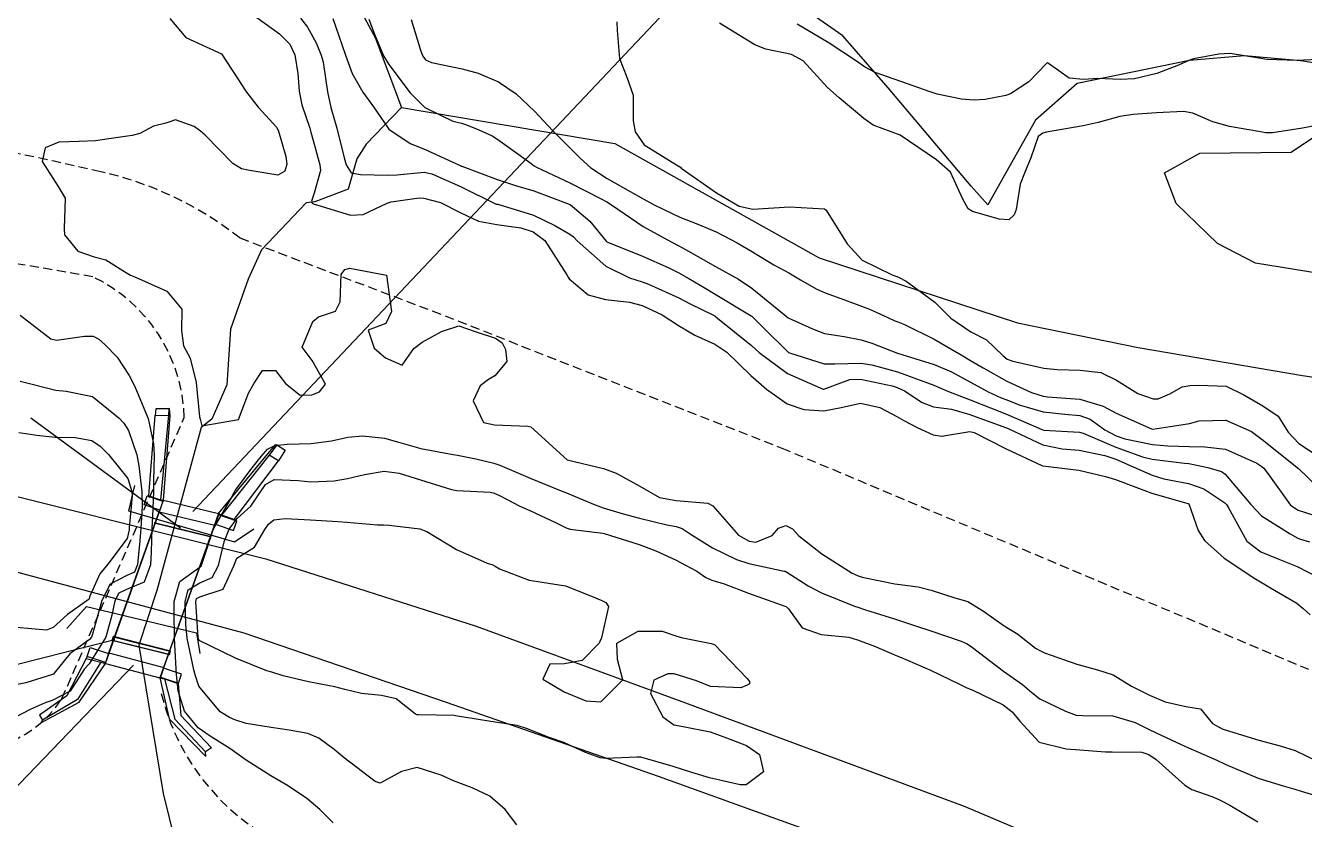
# Model space of a CAD drawing. Header units: metres. Extents: x 292545 to 299085, y 7450245 to 7463078.
# Drawn here: x 294944.2 to 295014.2, y 7462706.4 to 7462749.8 of the extents above; entities that cross this region are included whole.
import ezdxf

# ---------------------------------------------------------------- set-up
doc = ezdxf.new("R2010")
doc.units = ezdxf.units.M
for name, pattern in [('CONTINUO', [0]), ('DASHED', [0.75, 0.5, -0.25]), ('TRACEJADO', [8.7, 8, -0.7])]:
    doc.linetypes.add(name, pattern=pattern)
for name, color, linetype in [('Curvas de Nivel 1m', 11, 'Continuous'), ('Curvas de Nivel 5m', 15, 'Continuous'), ('ENVELOPAMENTO', 45, 'CONTINUO'), ('Hidrografia', 140, 'Continuous'), ('Linha Férrea', 20, 'Continuous'), ('P.I.', 45, 'CONTINUO'), ('Pontes e viadutos', 190, 'Continuous'), ('TEXTO', 45, 'Continuous'), ('TUBO', 45, 'Continuous'), ('Vias Secundárias', 230, 'DASHED')]:
    doc.layers.add(name, color=color, linetype=linetype)

msp = doc.modelspace()

# ---------------------------------------------------------------- linework, layer by layer
at = {"layer": 'Curvas de Nivel 1m', "flags": 128}
for points, elevation in [([(294952.132, 7462750.21), (294952.995, 7462749.171), (294954.117, 7462748.658), (294954.955, 7462748.272), (294956.087, 7462746.548), (294956.265, 7462746.258), (294956.963, 7462745.362), (294957.979, 7462744.241), (294958.061, 7462744.04), (294958.461, 7462742.647), (294958.521, 7462742.233), (294958.422, 7462741.85), (294958.034, 7462741.628), (294956.387, 7462741.907), (294956.039, 7462741.973), (294955.565, 7462742.265), (294954.058, 7462743.818), (294953.811, 7462744.034), (294953.462, 7462744.289), (294952.432, 7462744.67), (294952.065, 7462744.533), (294951.898, 7462744.479), (294951.236, 7462744.318), (294950.478, 7462743.906), (294950.058, 7462743.798), (294948.783, 7462743.616), (294948.054, 7462743.507), (294947.165, 7462743.474), (294946.053, 7462743.434), (294945.302, 7462743.136), (294945.139, 7462742.389), (294946.022, 7462741.013), (294946.4, 7462740.374), (294946.338, 7462738.716), (294946.374, 7462738.374), (294947.089, 7462737.469), (294947.981, 7462737.16), (294948.628, 7462736.999), (294949.707, 7462736.334), (294949.971, 7462736.171), (294950.242, 7462736.054), (294951.958, 7462735.29), (294952.775, 7462734.298), (294952.763, 7462733.13), (294952.867, 7462732.296), (294953.244, 7462731.618), (294953.571, 7462730.285), (294953.739, 7462728.418), (294953.786, 7462728.281), (294953.805, 7462728.214), (294953.869, 7462727.914), (294955.873, 7462728.26), (294956.434, 7462729.708), (294956.736, 7462730.252), (294957.199, 7462730.951), (294957.903, 7462730.939), (294958.443, 7462730.232), (294959.255, 7462729.588), (294959.887, 7462729.622), (294960.31, 7462729.784), (294960.635, 7462730.203), (294959.912, 7462731.5), (294959.365, 7462732.218), (294959.937, 7462733.633), (294960.264, 7462733.882), (294961.184, 7462734.198), (294961.444, 7462734.701), (294961.486, 7462736.195), (294961.688, 7462736.48), (294961.977, 7462736.549), (294963.973, 7462736.17), (294964.253, 7462734.165), (294963.936, 7462733.525), (294962.968, 7462733.145), (294963.306, 7462732.176), (294963.915, 7462731.647), (294964.835, 7462731.23), (294965.473, 7462732.147), (294965.927, 7462732.504), (294966.979, 7462733.083), (294967.936, 7462733.394), (294968.883, 7462733.056), (294969.929, 7462732.718), (294970.297, 7462732.465), (294970.488, 7462732.092), (294970.557, 7462731.446), (294969.901, 7462730.659), (294969.543, 7462730.459), (294969.089, 7462730.108), (294968.705, 7462729.291), (294969.271, 7462728.106), (294969.872, 7462727.963), (294971.703, 7462727.905), (294971.871, 7462727.859), (294973.853, 7462726.05), (294975.846, 7462725.589), (294976.527, 7462725.329), (294977.832, 7462724.62), (294978.908, 7462723.989), (294979.821, 7462723.823), (294981.543, 7462723.677), (294981.819, 7462723.543), (294983.219, 7462721.936), (294983.798, 7462721.607), (294984.169, 7462721.555), (294985.066, 7462721.917), (294985.404, 7462722.317), (294985.808, 7462722.454), (294986.181, 7462722.279), (294986.513, 7462721.899), (294987.788, 7462720.914), (294989.433, 7462719.863), (294989.771, 7462719.709), (294989.987, 7462719.641), (294991.767, 7462719.271), (294993.043, 7462719.098), (294993.764, 7462718.92), (294995.051, 7462718.507), (294995.758, 7462718.296), (294996.615, 7462717.781), (294997.745, 7462716.975), (294998.506, 7462716.524), (294999.47, 7462715.744), (294999.731, 7462715.597), (294999.963, 7462715.504), (295001.72, 7462714.881), (295002.856, 7462714.563), (295003.712, 7462714.295), (295004.707, 7462713.68), (295005.698, 7462713.179), (295006.547, 7462712.809), (295007.692, 7462712.55), (295008.482, 7462712.429), (295009.151, 7462711.628), (295009.679, 7462711.343), (295010.076, 7462711.217), (295011.67, 7462710.721), (295012.85, 7462710.403), (295013.662, 7462710.158), (295014.864, 7462709.562)], 673), ([(294956.883, 7462750.253), (294958.124, 7462749.363), (294958.69, 7462748.803), (294958.963, 7462748.227), (294959.116, 7462747.206), (294959.199, 7462746.223), (294959.344, 7462745.489), (294959.772, 7462744.214), (294959.842, 7462743.995), (294960.053, 7462743.201), (294960.319, 7462742.207), (294960.363, 7462741.882), (294960.019, 7462740.643), (294959.904, 7462740.322), (294959.869, 7462740.212), (294959.907, 7462740.107), (294960.011, 7462740.051), (294960.221, 7462739.998), (294962.006, 7462739.453), (294962.702, 7462739.487), (294964.012, 7462740.101), (294964.227, 7462740.167), (294965.768, 7462740.393), (294966.017, 7462740.384), (294966.934, 7462740.131), (294968.008, 7462739.591), (294969.006, 7462739.108), (294970.001, 7462738.93), (294971.316, 7462738.761), (294971.998, 7462738.537), (294972.626, 7462738.064), (294973.836, 7462736.18), (294973.904, 7462736.051), (294973.962, 7462735.957), (294975.004, 7462735.085), (294975.951, 7462734.836), (294977.269, 7462734.687), (294977.948, 7462734.503), (294979.048, 7462733.989), (294979.937, 7462733.407), (294980.839, 7462732.873), (294981.927, 7462732.393), (294982.592, 7462731.943), (294983.904, 7462730.667), (294984.748, 7462729.921), (294985.885, 7462729.127), (294986.788, 7462728.802), (294987.882, 7462728.74), (294988.836, 7462728.918), (294989.886, 7462729.165), (294990.955, 7462728.916), (294991.879, 7462728.428), (294992.259, 7462728.217), (294992.997, 7462727.823), (294993.867, 7462727.42), (294994.322, 7462727.35), (294995.87, 7462727.613), (294996.102, 7462727.554), (294997.856, 7462726.658), (294999.805, 7462725.74), (294999.843, 7462725.722), (294999.862, 7462725.72), (295001.841, 7462725.489), (295003.288, 7462725.148), (295003.836, 7462724.984), (295004.951, 7462724.56), (295005.828, 7462724.225), (295007.797, 7462723.676), (295007.823, 7462723.673), (295007.839, 7462723.665), (295007.857, 7462723.649), (295008.365, 7462722.198), (295008.706, 7462721.636), (295009.789, 7462720.671), (295011.41, 7462719.604), (295011.771, 7462719.374), (295012.316, 7462719.046), (295013.759, 7462718.205), (295014.108, 7462717.926), (295014.49, 7462717.569)], 672), ([(294959.273, 7462750.223), (294959.645, 7462749.735), (294960.12, 7462748.881), (294960.398, 7462748.207), (294960.504, 7462747.809), (294960.741, 7462746.203), (294960.938, 7462745.338), (294961.255, 7462744.198), (294961.651, 7462742.59), (294961.761, 7462742.193), (294962.036, 7462741.758), (294962.545, 7462741.675), (294964.035, 7462741.628), (294964.552, 7462741.645), (294966.038, 7462741.801), (294966.457, 7462741.716), (294968.026, 7462741.006), (294969.899, 7462740.092), (294969.976, 7462740.054), (294970.012, 7462740.047), (294970.063, 7462740.039), (294972.007, 7462739.449), (294973.185, 7462738.875), (294973.997, 7462738.412), (294974.203, 7462738.255), (294974.407, 7462738.044), (294975.972, 7462736.655), (294977.268, 7462736.007), (294977.961, 7462735.79), (294978.293, 7462735.663), (294979.952, 7462734.916), (294980.581, 7462734.602), (294981.885, 7462733.951), (294981.922, 7462733.929), (294981.943, 7462733.919), (294982.081, 7462733.809), (294983.927, 7462732.308), (294984.361, 7462731.926), (294985.906, 7462730.786), (294987.859, 7462729.915), (294987.894, 7462729.922), (294989.311, 7462730.456), (294989.902, 7462730.479), (294991.63, 7462730.101), (294991.896, 7462730.02), (294992.301, 7462729.826), (294993.259, 7462729.192), (294993.884, 7462728.96), (294994.862, 7462728.821), (294995.88, 7462728.534), (294996.429, 7462728.333), (294997.873, 7462727.815), (294997.998, 7462727.759), (294999.86, 7462726.886), (295000.926, 7462726.66), (295001.856, 7462726.577), (295003.264, 7462726.286), (295003.849, 7462726.084), (295004.797, 7462725.68), (295005.838, 7462725.218), (295006.479, 7462725.021), (295007.834, 7462724.766), (295008.665, 7462724.472), (295009.824, 7462723.7), (295009.9, 7462723.619), (295010.01, 7462723.43), (295011.019, 7462721.608), (295011.794, 7462721.013), (295012.766, 7462720.612), (295013.782, 7462720.212), (295015.047, 7462719.561)], 671), ([(294963.004, 7462750.177), (294963.311, 7462749.359), (294963.801, 7462748.165), (294964.106, 7462747.684), (294965.263, 7462746.148), (294966.075, 7462745.336), (294967.603, 7462744.589), (294968.066, 7462744.472), (294968.34, 7462744.39), (294969.029, 7462744.106), (294969.744, 7462743.779), (294970.058, 7462743.587), (294971.745, 7462742.374), (294972.044, 7462742.149), (294972.185, 7462742.069), (294974.03, 7462741.198), (294975.683, 7462740.36), (294976.015, 7462740.181), (294976.269, 7462740.017), (294978.001, 7462738.83), (294979.539, 7462737.985), (294979.989, 7462737.748), (294980.482, 7462737.476), (294981.973, 7462736.642), (294983.229, 7462735.937), (294983.958, 7462735.45), (294985.823, 7462733.911), (294985.942, 7462733.831), (294987.266, 7462733.22), (294987.934, 7462732.969), (294989.002, 7462732.799), (294989.931, 7462732.625), (294990.511, 7462732.434), (294991.924, 7462731.899), (294992.147, 7462731.828), (294993.915, 7462731.275), (294994.828, 7462730.882), (294995.901, 7462730.305), (294996.881, 7462729.775), (294997.581, 7462729.456), (294997.889, 7462729.331), (294998.58, 7462729.059), (294999.882, 7462728.688), (295001.061, 7462728.548), (295001.881, 7462728.482), (295002.446, 7462728.279), (295003.258, 7462727.699), (295003.868, 7462727.364), (295004.347, 7462727.204), (295005.861, 7462726.903), (295006.694, 7462726.828), (295007.86, 7462726.792), (295008.727, 7462726.77), (295009.858, 7462726.649), (295011.568, 7462725.882), (295011.844, 7462725.698), (295011.952, 7462725.599), (295012.255, 7462725.18), (295013.403, 7462723.584), (295013.82, 7462723.305), (295015.142, 7462722.886)], 669), ([(294965.33, 7462750.148), (294965.842, 7462748.416), (294965.955, 7462748.142), (294966.11, 7462747.947), (294966.44, 7462747.805), (294968.103, 7462747.448), (294968.995, 7462747.211), (294970.093, 7462746.741), (294971.061, 7462746.08), (294972.074, 7462745.141), (294973.078, 7462744.06), (294974.053, 7462743.078), (294974.568, 7462742.562), (294975.147, 7462742.033), (294976.034, 7462741.451), (294977.29, 7462740.741), (294978.018, 7462740.333), (294978.642, 7462739.994), (294980.006, 7462739.334), (294980.991, 7462738.954), (294981.999, 7462738.534), (294983.152, 7462737.938), (294983.986, 7462737.442), (294985.163, 7462736.73), (294985.969, 7462736.284), (294986.61, 7462735.9), (294987.478, 7462735.408), (294987.956, 7462735.198), (294989.012, 7462734.81), (294989.949, 7462734.458), (294990.387, 7462734.293), (294991.395, 7462733.838), (294991.78, 7462733.671), (294991.941, 7462733.608), (294992.306, 7462733.46), (294993.931, 7462732.66), (294995.396, 7462731.795), (294995.918, 7462731.485), (294996.608, 7462731.084), (294997.902, 7462730.365), (294999.246, 7462729.746), (294999.891, 7462729.537), (295000.126, 7462729.502), (295001.889, 7462729.368), (295003.17, 7462728.985), (295003.882, 7462728.608), (295005.799, 7462727.746), (295005.874, 7462727.734), (295007.545, 7462727.985), (295007.877, 7462728.05), (295008.42, 7462728.184), (295009.879, 7462728.22), (295011.27, 7462727.606), (295011.866, 7462727.169), (295013.843, 7462725.58), (295014.874, 7462724.605)], 668), ([(294976.563, 7462750.016), (294976.591, 7462749.553), (294976.716, 7462748.014), (294977.114, 7462746.994), (294977.456, 7462746.006), (294977.463, 7462744.612), (294977.566, 7462744.005), (294978.056, 7462743.3), (294979.83, 7462742.198), (294980.044, 7462742.076), (294980.087, 7462742.023), (294980.136, 7462741.979), (294982.024, 7462740.668), (294983.259, 7462739.938), (294984.011, 7462739.773), (294986.013, 7462739.9), (294987.917, 7462739.787), (294988.011, 7462739.722), (294989.168, 7462737.868), (294989.98, 7462736.99), (294991.621, 7462736.183), (294991.966, 7462736.049), (294992.388, 7462735.826), (294993.952, 7462734.686), (294994.827, 7462733.801), (294995.936, 7462733.057), (294996.779, 7462732.625), (294997.671, 7462731.764), (294997.92, 7462731.574), (294998.228, 7462731.447), (294999.913, 7462731.081), (295000.643, 7462731.002), (295001.912, 7462730.97), (295003.03, 7462730.829), (295003.9, 7462730.412), (295005.065, 7462729.678), (295005.89, 7462729.386), (295006.167, 7462729.39), (295006.819, 7462729.661), (295007.492, 7462730.059), (295007.898, 7462730.127), (295008.405, 7462730.15), (295009.898, 7462730.083), (295010.855, 7462729.61), (295011.887, 7462729.006), (295012.732, 7462728.438), (295013.281, 7462727.579), (295013.863, 7462726.943), (295015.559, 7462725.842)], 667), ([(295015.214, 7462744.416), (295014.069, 7462744.213), (295012.419, 7462743.947), (295012.066, 7462743.952), (295011.653, 7462744.018), (295010.07, 7462744.299), (295009.154, 7462744.547), (295008.077, 7462745.024), (295007.555, 7462745.125), (295006.077, 7462745.049), (295004.806, 7462744.952), (295004.074, 7462744.837), (295002.883, 7462744.519), (295002.069, 7462744.331), (295000.377, 7462744.046), (295000.065, 7462743.995), (294999.871, 7462743.936), (294999.605, 7462743.745), (294999.218, 7462742.575), (294998.866, 7462741.752), (294998.634, 7462741.146), (294998.413, 7462739.756), (294998.302, 7462739.465), (294998.007, 7462739.196), (294997.474, 7462739.234), (294996.012, 7462739.654), (294995.781, 7462739.792), (294995.489, 7462740.324), (294994.811, 7462741.802), (294994.043, 7462742.482), (294992.063, 7462743.83), (294990.583, 7462744.368), (294990.072, 7462744.739), (294988.734, 7462745.873), (294988.091, 7462746.439), (294986.755, 7462747.894), (294986.116, 7462748.233), (294984.726, 7462748.528), (294984.121, 7462748.763), (294982.179, 7462749.95)], 667), ([(295016.103, 7462747.55), (295014.107, 7462747.873), (295013.777, 7462747.906), (295012.108, 7462747.969), (295011.68, 7462748.034), (295010.113, 7462748.288), (295009.488, 7462748.25), (295008.108, 7462747.996), (295007.842, 7462747.909), (295007.289, 7462747.652), (295006.098, 7462747.194), (295004.878, 7462746.899), (295004.095, 7462746.869), (295002.879, 7462746.918), (295002.094, 7462746.865), (295001.314, 7462746.941), (295000.181, 7462747.739), (295000.147, 7462747.773), (295000.113, 7462747.786), (295000.09, 7462747.764), (295000.074, 7462747.74), (294999.107, 7462746.741), (294998.088, 7462746.08), (294997.849, 7462746.001), (294996.706, 7462745.781), (294996.082, 7462745.733), (294995.414, 7462745.797), (294994.087, 7462746.075), (294993.71, 7462746.192), (294992.097, 7462746.757), (294990.701, 7462747.254), (294990.109, 7462747.569), (294989.672, 7462747.864), (294988.123, 7462748.901), (294986.438, 7462749.897)], 668), ([(294943.939, 7462733.971), (294945.625, 7462732.684), (294945.925, 7462732.596), (294947.467, 7462732.826), (294947.928, 7462732.827), (294948.236, 7462732.666), (294948.597, 7462732.35), (294949.246, 7462731.67), (294949.906, 7462730.676), (294950.075, 7462730.328), (294950.248, 7462729.977), (294950.941, 7462728.319), (294951.239, 7462726.937), (294951.273, 7462726.316), (294951.232, 7462724.916), (294951.223, 7462724.316), (294951.178, 7462722.948), (294951.143, 7462722.317), (294951.103, 7462721.003), (294951.072, 7462720.317), (294950.728, 7462719.361), (294949.762, 7462718.953), (294949.34, 7462718.755), (294949.123, 7462718.339), (294948.96, 7462717.556), (294948.626, 7462716.347), (294947.718, 7462714.885), (294947.464, 7462714.614), (294947.294, 7462714.364), (294946.674, 7462713.394), (294945.69, 7462712.884), (294945.31, 7462712.762), (294944.491, 7462712.392), (294943.679, 7462711.967)], 674), ([(294943.864, 7462727.544), (294944.846, 7462727.407), (294945.862, 7462727.305), (294946.948, 7462727.284), (294947.86, 7462727.116), (294948.307, 7462726.803), (294948.771, 7462726.346), (294949.834, 7462725.038), (294950.046, 7462724.328), (294950.059, 7462724.089), (294949.909, 7462722.329), (294949.899, 7462722.232), (294949.797, 7462721.75), (294948.743, 7462720.346), (294948.305, 7462719.822), (294947.757, 7462718.604), (294947.695, 7462718.42), (294947.61, 7462718.361), (294946.527, 7462717.59), (294945.738, 7462716.89), (294945.382, 7462716.738), (294943.738, 7462716.885)], 676), ([(294961.055, 7462706.198), (294960.334, 7462706.923), (294959.626, 7462707.521), (294958.564, 7462708.231), (294957.641, 7462708.76), (294956.292, 7462709.615), (294955.66, 7462710.076), (294955.407, 7462710.264), (294954.323, 7462710.934), (294953.674, 7462711.382), (294952.932, 7462712.298), (294952.587, 7462713.414), (294952.493, 7462714.302), (294952.418, 7462715.611), (294952.378, 7462716.304), (294952.36, 7462717.691), (294952.367, 7462718.304), (294952.667, 7462719.404), (294953.782, 7462720.206), (294953.837, 7462720.234), (294953.864, 7462720.289), (294953.889, 7462720.394), (294954.514, 7462722.279), (294955.434, 7462723.881), (294955.647, 7462724.263), (294955.706, 7462724.381), (294955.827, 7462724.546), (294956.561, 7462725.534), (294957.12, 7462726.247), (294957.458, 7462726.643), (294957.859, 7462726.842), (294958.539, 7462726.909), (294959.86, 7462726.947), (294960.957, 7462727.104), (294961.864, 7462727.296), (294962.676, 7462727.371), (294963.864, 7462727.234), (294964.703, 7462726.999), (294965.858, 7462726.668), (294967.628, 7462726.349), (294967.855, 7462726.317), (294968.855, 7462726.11), (294969.85, 7462725.883), (294970.174, 7462725.77), (294971.838, 7462725.048), (294973.518, 7462724.363), (294973.826, 7462724.247), (294974.295, 7462724.043), (294975.377, 7462723.585), (294975.817, 7462723.437), (294976.907, 7462723.107), (294977.812, 7462722.87), (294979.302, 7462722.491), (294979.807, 7462722.4), (294980.138, 7462722.307), (294980.629, 7462721.968), (294981.792, 7462721.232), (294983.117, 7462720.602), (294983.78, 7462720.376), (294985.716, 7462719.969), (294985.774, 7462719.958), (294985.861, 7462719.909), (294987.028, 7462719.154), (294987.762, 7462718.782), (294989.565, 7462718.052), (294989.754, 7462717.986), (294990.175, 7462717.856), (294991.748, 7462717.356), (294992.896, 7462716.974), (294993.742, 7462716.694), (294995.396, 7462716.134), (294995.735, 7462715.984), (294996.012, 7462715.787), (294997.714, 7462714.498), (294998.75, 7462713.754), (294999.27, 7462713.318), (294999.695, 7462712.979), (295001.111, 7462712.303), (295001.687, 7462712.09), (295002.035, 7462712.063), (295003.687, 7462712.051), (295004.907, 7462711.678), (295005.677, 7462711.301), (295006.371, 7462710.964), (295007.664, 7462710.375), (295009.38, 7462709.624), (295009.565, 7462709.534), (295009.652, 7462709.493), (295009.879, 7462709.389), (295011.643, 7462708.645), (295013, 7462708.226), (295013.637, 7462708.037), (295013.99, 7462707.928), (295015.216, 7462707.556)], 674)]:
    msp.add_lwpolyline(points, dxfattribs=dict(at, elevation=elevation))
at = {"layer": 'Curvas de Nivel 1m', "elevation": 676, "flags": 128}
msp.add_lwpolyline([(294965.804, 7462722.276), (294966.177, 7462722.136), (294967.793, 7462721.155), (294969.487, 7462720.402), (294969.785, 7462720.304), (294969.918, 7462720.232), (294970.149, 7462720.095), (294971.774, 7462719.478), (294972.481, 7462719.354), (294973.764, 7462719.153), (294975.191, 7462718.603), (294975.756, 7462718.354), (294975.976, 7462718.248), (294976.122, 7462718.024), (294975.736, 7462716.308), (294975.648, 7462716.117), (294975.597, 7462716.031), (294974.676, 7462715.083), (294973.715, 7462714.888), (294972.908, 7462714.866), (294972.516, 7462714.062), (294973.696, 7462713.363), (294974.867, 7462712.863), (294975.691, 7462712.815), (294976.891, 7462714.012), (294976.608, 7462715.128), (294976.571, 7462716.017), (294977.74, 7462716.672), (294979.054, 7462716.673), (294979.737, 7462716.438), (294980.089, 7462716.327), (294981.733, 7462716.006), (294981.902, 7462715.948), (294983.705, 7462714.082), (294983.818, 7462713.929), (294983.825, 7462713.806), (294983.701, 7462713.72), (294983.347, 7462713.583), (294981.7, 7462713.649), (294980.918, 7462713.968), (294979.708, 7462714.345), (294979.353, 7462714.338), (294978.592, 7462713.991), (294978.415, 7462713.274), (294979.082, 7462711.986), (294979.679, 7462711.551), (294980.189, 7462711.463), (294981.675, 7462711.179), (294982.566, 7462710.841), (294983.668, 7462710.42), (294984.373, 7462709.923), (294984.587, 7462708.982), (294983.638, 7462708.263), (294983.306, 7462708.267), (294981.643, 7462708.659), (294980.663, 7462708.955), (294979.652, 7462709.271), (294977.881, 7462709.777), (294977.66, 7462709.793), (294975.97, 7462709.713), (294975.659, 7462709.755), (294974.857, 7462710.038), (294973.668, 7462710.59), (294972.875, 7462710.854), (294971.676, 7462711.332), (294971.112, 7462711.513), (294969.679, 7462711.735), (294967.748, 7462712.053), (294967.682, 7462712.06), (294965.728, 7462712.094), (294965.682, 7462712.094), (294965.643, 7462712.101), (294965.557, 7462712.142), (294964.509, 7462712.976), (294963.693, 7462713.168), (294962.611, 7462713.263), (294961.696, 7462713.496), (294961.14, 7462713.641), (294959.7, 7462713.907), (294958.32, 7462714.234), (294957.706, 7462714.428), (294957.433, 7462714.517), (294955.722, 7462715.196), (294955.003, 7462715.548), (294953.732, 7462716.172), (294953.678, 7462716.291), (294953.672, 7462716.352), (294953.538, 7462718.292), (294953.58, 7462718.468), (294953.757, 7462718.557), (294955.049, 7462718.986), (294955.624, 7462720.262), (294955.787, 7462720.678), (294956.761, 7462721.283), (294957.318, 7462722.245), (294957.516, 7462722.532), (294957.808, 7462722.77), (294958.427, 7462722.848), (294959.809, 7462722.774), (294961.315, 7462722.688), (294961.807, 7462722.641), (294963.483, 7462722.497), (294963.806, 7462722.491), (294964.125, 7462722.484)], close=True, dxfattribs=at)
at = {"layer": 'Curvas de Nivel 5m', "flags": 128}
for points, elevation in [([(294961.041, 7462750.201), (294961.526, 7462748.789), (294961.723, 7462748.194), (294962.098, 7462747.201), (294962.684, 7462746.181), (294963.27, 7462745.367), (294964.063, 7462744.212), (294964.108, 7462744.16), (294965.262, 7462743.359), (294966.052, 7462743.063), (294968.003, 7462742.161), (294968.043, 7462742.143), (294968.058, 7462742.135), (294968.097, 7462742.119), (294970.032, 7462741.393), (294971.031, 7462741.077), (294972.023, 7462740.768), (294973.969, 7462740.05), (294974.013, 7462740.028), (294975.086, 7462739.116), (294975.978, 7462738.02), (294976.02, 7462737.992), (294977.981, 7462737.193), (294979.375, 7462736.583), (294979.968, 7462736.287), (294980.511, 7462735.972), (294981.43, 7462735.43), (294981.955, 7462735.129), (294983.917, 7462733.93), (294983.943, 7462733.912), (294984.603, 7462733.257), (294985.923, 7462731.958), (294985.949, 7462731.936), (294986.01, 7462731.909), (294987.914, 7462731.318), (294988.483, 7462731.306), (294989.915, 7462731.339), (294990.51, 7462731.255), (294991.909, 7462730.871), (294993.365, 7462730.351), (294993.898, 7462730.137), (294994.71, 7462729.802), (294995.888, 7462729.334), (294997.01, 7462728.899), (294997.881, 7462728.553), (294999.771, 7462727.741), (294999.872, 7462727.7), (294999.924, 7462727.688), (295001.871, 7462727.572), (295002.071, 7462727.516), (295003.859, 7462726.748), (295005.314, 7462726.213), (295005.849, 7462726.089), (295007.616, 7462725.882), (295007.846, 7462725.85), (295008.885, 7462725.634), (295009.632, 7462725.414), (295009.839, 7462725.272), (295011.234, 7462723.606), (295011.817, 7462723), (295013.386, 7462722.005), (295013.805, 7462721.776), (295013.947, 7462721.721), (295014.452, 7462721.57)], 670), ([(294943.939, 7462730.363), (294945.895, 7462729.861), (294946.455, 7462729.814), (294947.89, 7462729.521), (294949.354, 7462728.338), (294949.604, 7462728.068), (294949.866, 7462727.665), (294950.328, 7462726.325), (294950.431, 7462725.737), (294950.602, 7462724.322), (294950.619, 7462723.518), (294950.536, 7462722.323), (294950.488, 7462721.631), (294950.352, 7462720.324), (294950.189, 7462719.914), (294949.774, 7462719.718), (294948.865, 7462719.245), (294948.398, 7462718.35), (294947.889, 7462716.513), (294947.835, 7462716.358), (294947.732, 7462716.23), (294946.663, 7462715.432), (294945.798, 7462714.379), (294945.758, 7462714.334), (294945.712, 7462714.306), (294944.243, 7462713.856), (294943.703, 7462713.735)], 675), ([(294971.103, 7462706.078), (294970.462, 7462706.928), (294969.628, 7462707.655), (294968.666, 7462708.11), (294967.638, 7462708.489), (294966.972, 7462708.798), (294965.649, 7462709.215), (294964.795, 7462709.003), (294963.636, 7462708.36), (294963.352, 7462708.458), (294961.656, 7462709.75), (294961.108, 7462710.198), (294960.282, 7462710.824), (294959.672, 7462711.083), (294958.648, 7462711.256), (294957.675, 7462711.409), (294956.304, 7462711.626), (294955.679, 7462711.824), (294955.379, 7462711.964), (294954.878, 7462712.272), (294953.704, 7462713.666), (294953.506, 7462714.292), (294953.445, 7462714.563), (294953.071, 7462716.297), (294952.999, 7462717.039), (294952.963, 7462718.298), (294953.122, 7462718.936), (294953.768, 7462719.325), (294954.443, 7462719.61), (294954.78, 7462720.275), (294955.103, 7462721.577), (294955.366, 7462722.267), (294955.809, 7462722.848), (294956.551, 7462723.517), (294957.055, 7462724.248), (294957.361, 7462724.713), (294957.834, 7462724.985), (294959.134, 7462724.919), (294959.833, 7462724.853), (294961.116, 7462724.915), (294961.836, 7462725.036), (294962.765, 7462725.254), (294963.842, 7462725.431), (294964.666, 7462725.333), (294965.835, 7462724.964), (294967.519, 7462724.432), (294967.827, 7462724.376), (294969.641, 7462724.286), (294969.825, 7462724.249), (294970.195, 7462724.094), (294971.263, 7462723.524), (294971.815, 7462723.276), (294973.251, 7462722.613), (294973.806, 7462722.327), (294974.018, 7462722.259), (294975.803, 7462722.043), (294975.869, 7462722.029), (294977.794, 7462721.431), (294978.699, 7462721.081), (294979.782, 7462720.585), (294980.936, 7462719.963), (294981.43, 7462719.615), (294981.768, 7462719.465), (294982.444, 7462719.266), (294983.761, 7462718.759), (294985.547, 7462718.12), (294985.754, 7462718.048), (294985.849, 7462718.004), (294985.96, 7462717.907), (294986.712, 7462716.864), (294987.739, 7462716.504), (294989.258, 7462716.345), (294989.736, 7462716.212), (294990.669, 7462715.851), (294991.726, 7462715.4), (294992.461, 7462715.09), (294993.714, 7462714.549), (294995.264, 7462713.794), (294995.701, 7462713.588), (294996.038, 7462713.448), (294997.692, 7462712.65), (294998.195, 7462712.269), (294998.609, 7462711.756), (294999.666, 7462710.607), (295001.142, 7462710.244), (295001.66, 7462710.213), (295003.29, 7462710.072), (295003.659, 7462710.078), (295005.28, 7462710.052), (295005.657, 7462709.924), (295006.065, 7462709.666), (295007.639, 7462708.247), (295008.009, 7462708.017), (295009.098, 7462707.628), (295009.487, 7462707.478), (295009.631, 7462707.404), (295010.083, 7462707.161), (295011.619, 7462706.254)], 675)]:
    msp.add_lwpolyline(points, dxfattribs=dict(at, elevation=elevation))
at = {"layer": 'ENVELOPAMENTO', "linetype": 'CONTINUO'}
for points in [[(294949.042, 7462716.408, 675.598), (294948.959, 7462716.161, 675.609), (294948.998, 7462716.19, 675.829), (294949.048, 7462716.368, 675.829)], [(294952.157, 7462715.61, 675.548), (294952.135, 7462715.592, 675.821), (294952.089, 7462715.415, 675.821), (294952.106, 7462715.385, 675.578)]]:
    msp.add_polyline3d(points, close=True, dxfattribs=at)
for points in [[(294949.042, 7462716.408, 675.598), (294952.157, 7462715.61, 675.548)], [(294949.048, 7462716.368, 675.829), (294952.135, 7462715.592, 675.821)], [(294952.106, 7462715.385, 675.578), (294948.959, 7462716.161, 675.609)], [(294948.998, 7462716.19, 675.829), (294952.089, 7462715.415, 675.821)]]:
    msp.add_polyline3d(points, dxfattribs=at)
at = {"layer": 'Hidrografia', "elevation": 682.882}
for points in [[(294902.385, 7462792.846), (294910.557, 7462788.3), (294923.603, 7462782.914), (294930.016, 7462780.538), (294933.43, 7462777.749), (294947.201, 7462768.843), (294951.132, 7462765.33), (294956.097, 7462761.507), (294957.763, 7462758.674), (294960.556, 7462754.335), (294963.349, 7462749.169), (294964.797, 7462745.346), (294976.451, 7462743.367), (294987.634, 7462737.106), (294998.477, 7462733.552), (295005.085, 7462732.199), (295014.065, 7462730.676), (295023.214, 7462729.322)], [(294964.797, 7462745.346), (294962.869, 7462743.325), (294962.354, 7462742.534), (294961.878, 7462740.872), (294960.046, 7462740.168), (294959.574, 7462740.119), (294957.139, 7462737.546), (294956.416, 7462735.941), (294955.451, 7462733.212), (294955.25, 7462730.162), (294954.416, 7462728.281), (294953.835, 7462727.827), (294951.41, 7462718.907), (294950.425, 7462715.906), (294951.759, 7462707.8), (294953.419, 7462701.064)]]:
    msp.add_lwpolyline(points, dxfattribs=at)
at = {"layer": 'Hidrografia'}
msp.add_lwpolyline([(295018.588, 7462748.148), (295013.777, 7462747.906), (295010.896, 7462748.161), (295007.883, 7462747.91), (295001.739, 7462746.653), (294999.457, 7462744.638), (294996.854, 7462740.01), (294995.939, 7462741.032), (294991.401, 7462746.405), (294988.935, 7462749.266), (294985.341, 7462751.782), (294980.13, 7462753.794), (294973.05, 7462757.761), (294970.956, 7462759.457), (294965.57, 7462764.798), (294960.633, 7462768.095), (294961.004, 7462770.566), (294959.241, 7462773.391), (294957.552, 7462775.361), (294952.189, 7462781.551), (294946.546, 7462784.708), (294938.576, 7462787.788)], dxfattribs=at)
msp.add_lwpolyline([(295030.74, 7462747.773), (295031.259, 7462746.004), (295030.19, 7462743.838), (295027.686, 7462741.397), (295025.365, 7462739.567), (295021.913, 7462737.432), (295018.676, 7462736.212), (295016.324, 7462736.029), (295011.498, 7462736.822), (295009.421, 7462737.889), (295007.161, 7462740.086), (295006.519, 7462741.763), (295008.444, 7462742.831), (295013.453, 7462742.892), (295016.965, 7462745.241), (295020.233, 7462746.522), (295022.891, 7462747.529), (295024.879, 7462749.374), (295026.528, 7462749.679), (295028.025, 7462749.374), (295029.491, 7462748.459), (295030.499, 7462748.001)], close=True, dxfattribs=at)
at = {"layer": 'Linha Férrea', "linetype": 'Continuous'}
for points in [[(294674.813, 7462724.999), (294696.272, 7462724.791), (294711.966, 7462724.81), (294732.622, 7462725.11), (294754.598, 7462726.056), (294776.665, 7462727.257), (294800.099, 7462728.727), (294821.782, 7462729.972), (294848.363, 7462730.807), (294871.933, 7462731.744), (294884.3, 7462731.529), (294900.727, 7462730.528), (294918.609, 7462728.668), (294931.403, 7462726.722), (294938.883, 7462725.28), (294957.371, 7462720.64), (294968.878, 7462716.948), (294980.321, 7462712.759), (294995.556, 7462707.106), (295013.989, 7462699.292)], [(294674.872, 7462721.198), (294696.151, 7462720.655), (294712.017, 7462720.712), (294732.752, 7462721.197), (294754.789, 7462722.145), (294776.881, 7462723.347), (294800.351, 7462724.664), (294821.999, 7462726.063), (294848.417, 7462727.286), (294871.945, 7462727.827), (294884.147, 7462727.616), (294900.405, 7462726.625), (294918.112, 7462724.784), (294930.738, 7462722.863), (294938.003, 7462721.462), (294956.169, 7462716.581), (294967.244, 7462712.801), (294978.823, 7462708.749), (294993.937, 7462703.296)]]:
    msp.add_lwpolyline(points, dxfattribs=at)
at = {"layer": 'P.I.', "linetype": 'CONTINUO'}
for points in [[(294951.784, 7462723.85, 672.945), (294952.139, 7462728.47, 672.937), (294952.115, 7462728.861, 672.937), (294952.069, 7462728.853, 673.155)], [(294950.975, 7462724.095, 675.702), (294951.316, 7462728.48, 673.285), (294952.044, 7462728.498, 673.244)], [(294952.069, 7462728.853, 673.155), (294951.36, 7462728.853, 673.162), (294951.316, 7462728.48, 673.285)], [(294952.069, 7462728.853, 673.155), (294952.044, 7462728.498, 673.244), (294951.615, 7462723.861, 675.697)], [(294954.788, 7462723.123, 672.903), (294957.486, 7462726.39, 672.997), (294957.925, 7462726.9, 672.968), (294957.968, 7462726.87, 673.103)], [(294957.968, 7462726.87, 673.103), (294957.555, 7462726.307, 673.226), (294954.957, 7462723.028, 675.469)], [(294957.968, 7462726.87, 673.103), (294958.439, 7462726.59, 673.122), (294958.076, 7462726, 673.22)], [(294955.635, 7462722.788, 675.481), (294958.076, 7462726, 673.22), (294957.555, 7462726.307, 673.226)], [(294950.888, 7462724.092, 676.21), (294950.975, 7462724.095, 675.702), (294951.615, 7462723.861, 675.697), (294951.784, 7462723.85, 672.945), (294951.744, 7462723.79, 676.211)], [(294948.603, 7462714.904, 673.08), (294951.784, 7462723.85, 672.945)], [(294948.765, 7462715.459, 675.877), (294948.783, 7462715.491, 675.344), (294951.544, 7462723.214, 675.759), (294951.57, 7462723.298, 676.233)], [(294951.784, 7462723.85, 672.945), (294954.788, 7462723.123, 672.903)], [(294951.544, 7462723.214, 675.759), (294954.589, 7462722.489, 675.702)], [(294954.788, 7462723.123, 672.903), (294951.574, 7462714.13, 673.005)], [(294955.788, 7462722.703, 676.274), (294955.635, 7462722.788, 675.481), (294954.957, 7462723.028, 675.469), (294954.788, 7462723.123, 672.903), (294954.787, 7462723.041, 676.278)], [(294951.787, 7462714.659, 675.795), (294951.795, 7462714.692, 675.286), (294954.589, 7462722.489, 675.702), (294954.614, 7462722.527, 676.295)], [(294947.543, 7462715.188, 675.379), (294946.492, 7462713.147, 674.665), (294944.999, 7462712.084, 674.346), (294945.154, 7462711.819, 674.366)], [(294945.154, 7462711.819, 674.366), (294945.075, 7462711.673, 673.492), (294947.172, 7462712.795, 673.175), (294948.603, 7462714.904, 673.08)], [(294948.345, 7462714.984, 675.213), (294947.067, 7462712.943, 674.71), (294945.154, 7462711.819, 674.366)], [(294947.6, 7462715.286, 675.88), (294947.543, 7462715.188, 675.379), (294948.345, 7462714.984, 675.213), (294948.603, 7462714.904, 673.08), (294948.601, 7462714.959, 675.87)], [(294948.603, 7462714.904, 673.08), (294951.574, 7462714.13, 673.005)], [(294948.783, 7462715.491, 675.344), (294951.795, 7462714.692, 675.286)], [(294951.621, 7462714.17, 675.791), (294951.574, 7462714.13, 673.005), (294951.829, 7462714.081, 675.192), (294952.589, 7462713.82, 675.198), (294952.603, 7462713.837, 675.798)], [(294951.574, 7462714.13, 673.005), (294952.096, 7462711.89, 673.082), (294954.09, 7462709.83, 673.25), (294954.068, 7462710.081, 674.4)], [(294951.829, 7462714.081, 675.192), (294952.398, 7462711.863, 674.8), (294954.068, 7462710.081, 674.4)], [(294952.589, 7462713.82, 675.198), (294952.734, 7462712.062, 674.803), (294954.411, 7462710.295, 674.426), (294954.068, 7462710.081, 674.4)]]:
    msp.add_polyline3d(points, dxfattribs=at)
for points in [[(294951.744, 7462723.79, 676.211), (294951.57, 7462723.298, 676.233), (294950.714, 7462723.601, 676.21), (294950.888, 7462724.092, 676.21)], [(294955.788, 7462722.703, 676.274), (294954.787, 7462723.041, 676.278), (294954.614, 7462722.527, 676.295), (294955.614, 7462722.189, 676.274)], [(294948.601, 7462714.959, 675.87), (294947.6, 7462715.286, 675.88), (294947.763, 7462715.787, 675.88), (294948.765, 7462715.459, 675.877)], [(294952.603, 7462713.837, 675.798), (294952.769, 7462714.325, 675.798), (294951.787, 7462714.659, 675.795), (294951.621, 7462714.17, 675.791)]]:
    msp.add_polyline3d(points, close=True, dxfattribs=at)
at = {"layer": 'Pontes e viadutos'}
for points in [[(294950.19, 7462724.652), (294949.871, 7462723.27), (294955.657, 7462721.568), (294956.722, 7462722.277)], [(294946.484, 7462716.825), (294947.574, 7462718.027), (294953.592, 7462716.596), (294953.764, 7462715.451)]]:
    msp.add_lwpolyline(points, dxfattribs=at)
at = {"layer": 'TEXTO', "linetype": 'CONTINUO'}
for points in [[(294953.377, 7462723.237, 0), (294981.116, 7462752.596, 0)], [(294944.524, 7462728.356, 0), (294952.711, 7462722.328, 0)], [(294941.049, 7462714.183, 0), (294949.126, 7462716.222, 0)], [(294922.089, 7462685.619, 0), (294950.132, 7462714.825, 0)]]:
    msp.add_polyline3d(points, dxfattribs=at)
at = {"layer": 'TUBO', "linetype": 'TRACEJADO', "flags": 128}
for points in [[(294951.261, 7462722.617), (294954.385, 7462721.834)], [(294951.266, 7462722.629), (294954.39, 7462721.852)]]:
    msp.add_lwpolyline(points, dxfattribs=at)
at = {"layer": 'Vias Secundárias', "elevation": 699.678}
for points in [[(294955.954, 7462738.196, 0.111438), (294948.354, 7462741.82, 0.052638), (294906.803, 7462746.99, 0.021321), (294862.885, 7462748.056, -0.000836), (294819.047, 7462749.834), (294748.264, 7462746.519), (294709.935, 7462745.042), (294657.266, 7462744.477), (294626.292, 7462748.366), (294578.803, 7462751.507), (294523.907, 7462753.81), (294480.794, 7462758.624), (294465.126, 7462760.668), (294434.879, 7462764.87), (294359.505, 7462777.034), (294297.714, 7462790.389), (294263.044, 7462797.772)], [(294955.954, 7462738.196), (294966.478, 7462734.204), (294985.592, 7462726.7), (295019.986, 7462712.246, 0.14433), (295034.13, 7462712.804, 0.036899), (295057.283, 7462727.012, 0.062186), (295078.295, 7462746.524, -0.074197), (295102.727, 7462761.101, -0.195905), (295136.884, 7462754.978), (295153.566, 7462774.438), (295163.396, 7462789.621, -0.154742), (295183.516, 7462797.791, -0.097007), (295202.339, 7462795.084, -0.006302), (295224.118, 7462780.337, -5.054435)], [(294641.626, 7462711.26, 0.005114), (294680.262, 7462709.308, 0.014755), (294727.571, 7462708.801, 0.008917), (294773.262, 7462710.474, 0.011214), (294821.018, 7462714.153, -0.020697), (294864.469, 7462716.672, -0.058036), (294906.405, 7462715.837, -0.051589), (294938.4, 7462710.693, 0.370868), (294946.228, 7462712.992), (294952.915, 7462728.379, 0.281747), (294947.911, 7462736.074, 0.027501), (294906.259, 7462741.117, 0.003981), (294863.093, 7462743.247, -0.029309), (294819.304, 7462743.921), (294748.725, 7462740.616), (294710.077, 7462740.23), (294657.687, 7462737.665)], [(294951.66, 7462713.267, 0.274211), (294960.566, 7462704.136), (294991.106, 7462694.579), (295007.952, 7462687.956, -0.070781), (295046.934, 7462665.847, -0.078274), (295076.778, 7462634.278, -0.037752), (295096.474, 7462600.322, 0.093668), (295113.18, 7462577.741, -0.100626), (295135.957, 7462546.047, -0.022574), (295151.737, 7462506.244, -0.059918), (295159.223, 7462471.564, 0.040004), (295166.297, 7462431.056, 0.162624), (295182.969, 7462405.345), (295202.249, 7462384.066)]]:
    msp.add_lwpolyline(points, format="xyb", dxfattribs=at)

doc.saveas('drawing.dxf')
